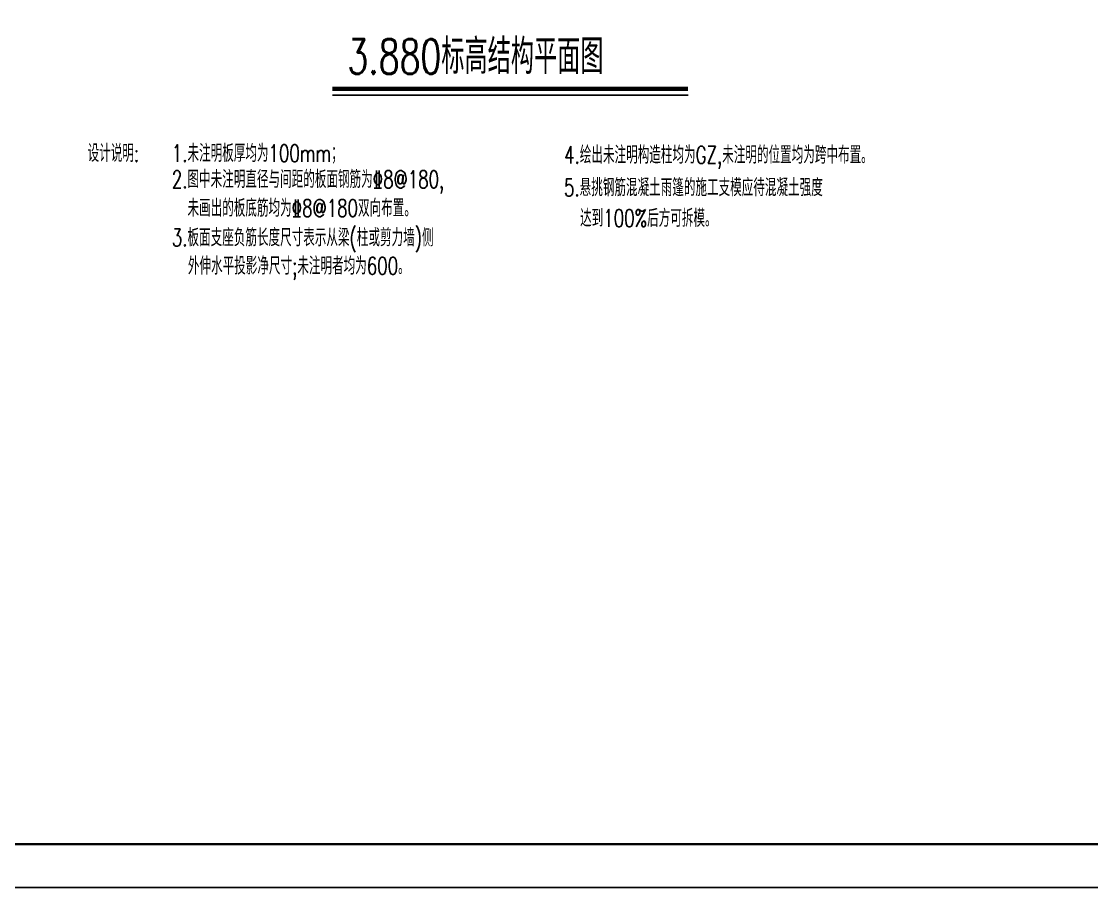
# Model space of a CAD drawing. Extents: x -472319 to -112444, y -516749 to -5704.
# Drawn here: x -283816 to -259227, y -90307 to -70395 of the extents above; entities that cross this region are included whole.
import ezdxf

# ---------------------------------------------------------------- set-up
doc = ezdxf.new("R2010")
doc.units = 0
doc.header["$LTSCALE"] = 100
doc.header["$MEASUREMENT"] = 0
for name, color, linetype in [('DIMENSION', 3, 'Continuous'), ('FRAME', 3, 'Continuous'), ('填充', 8, 'Continuous')]:
    doc.layers.add(name, color=color, linetype=linetype)
doc.styles.add('dxfs', font='txt.shx', dxfattribs={"width": 0.7, "bigfont": 'dxfs.shx'})

# ---------------------------------------------------------------- blocks, each defined once
blk = doc.blocks.new('A$C20674F94')
at = {"layer": 'FRAME'}
for p, q in [((2500, 1000), (83100, 1000)), ((0, 0), (84100, 0))]:
    blk.add_line(p, q, dxfattribs=at)
at = {"layer": 'FRAME', "const_width": 50}
blk.add_lwpolyline([(2500, 58400), (83100, 58400), (83100, 1000), (2500, 1000), (2500, 58400)], dxfattribs=at)

msp = doc.modelspace()

# ---------------------------------------------------------------- linework, layer by layer
at = {"layer": 'DIMENSION', "const_width": 100}
msp.add_lwpolyline([(-276668.828, -71943.729), (-268497.846, -71943.729)], dxfattribs=at)
at = {"layer": 'DIMENSION'}
msp.add_lwpolyline([(-276668.828, -72093.729), (-268497.846, -72093.729)], dxfattribs=at)

# ---------------------------------------------------------------- block references
at = {"layer": '填充'}
msp.add_blockref('A$C20674F94', (-311995, -90306.5), dxfattribs=at)

# ---------------------------------------------------------------- texts
at = {"layer": 'DIMENSION', "style": 'dxfs', "width": 0.7}
for s, height, p in [('3.880标高结构平面图', 800, (-276327.272, -71601.947)), ('设计说明:', 400, (-282295.454, -73625.426)), ('1.未注明板厚均为100mm；', 400, (-280360.824, -73625.426)), ('4.绘出未注明构造柱均为GZ,未注明的位置均为跨中布置。', 400, (-271345.911, -73664.177)), ('5.悬挑钢筋混凝土雨篷的施工支模应待混凝土强度', 400, (-271349.556, -74412.922)), ('达到100%%%后方可拆模。', 400, (-270979.556, -75118.622)), ('3.板面支座负筋长度尺寸表示从梁(柱或剪力墙)侧', 400, (-280360.824, -75564.312)), ('外伸水平投影净尺寸;未注明者均为600。', 400, (-279990.824, -76214.312))]:
    msp.add_text(s, height=height, dxfattribs=at).set_placement(p)
at = {"layer": 'DIMENSION', "color": 4, "style": 'dxfs', "width": 0.7}
for s, p in [('2.图中未注明直径与间距的板面钢筋为%%1328@180,', (-280360.824, -74225.426)), ('未画出的板底筋均为%%1328@180双向布置。', (-280000.572, -74886.387))]:
    msp.add_text(s, height=400, dxfattribs=at).set_placement(p)

doc.saveas('drawing.dxf')
